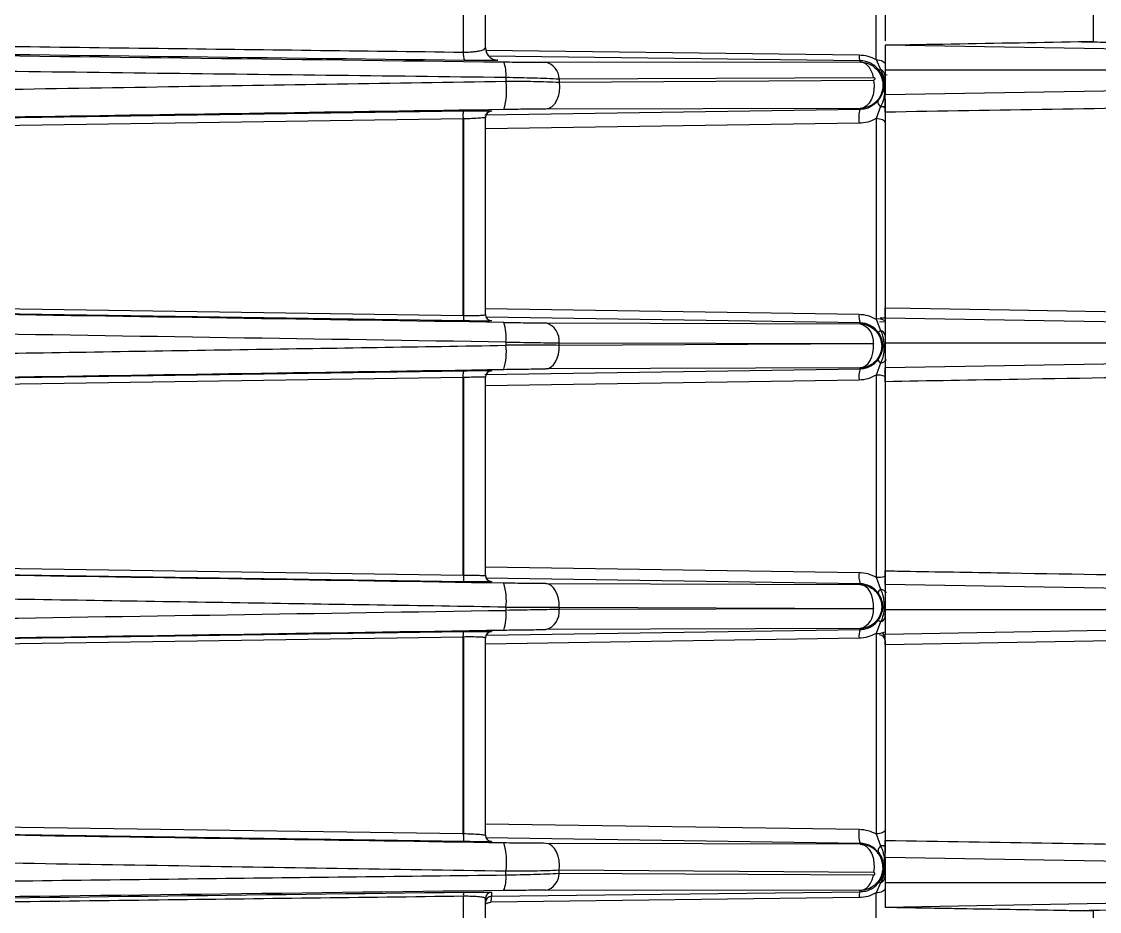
# Model space of a CAD drawing. Extents: x 6 to 134, y 3 to 97.
# Drawn here: x 103.429 to 106.018, y 40.472 to 42.609 of the extents above; entities that cross this region are included whole.
import ezdxf

# ---------------------------------------------------------------- set-up
doc = ezdxf.new("R2010")
doc.units = 0
doc.header["$MEASUREMENT"] = 0
doc.layers.add('OBJECT', color=7, linetype='CONTINUOUS')

msp = doc.modelspace()

# ---------------------------------------------------------------- linework, layer by layer
at = {"layer": 'OBJECT'}
for p, q in [((104.4901, 42.5355), (104.4901, 44.5172)), ((105.4812, 42.5177), (105.4812, 43.8302)), ((106.0031, 43.3722), (106.0031, 42.5613)), ((104.5443, 42.5402), (105.4404, 42.529)), ((107.2231, 42.5226), (105.5031, 42.5526)), ((105.9676, 42.5607), (106.0031, 42.5613)), ((105.4431, 42.5148), (104.5516, 42.5256)), ((104.5727, 42.5162), (104.5727, 42.5161)), ((104.6878, 42.5114), (105.4431, 42.5119)), ((105.4431, 42.5119), (105.4431, 42.5148)), ((105.4812, 42.5177), (105.4922, 42.4936)), ((104.5923, 42.4753), (104.5923, 42.4657)), ((104.7201, 42.4713), (105.4754, 42.4749)), ((104.7201, 42.4713), (104.7201, 42.4634)), ((104.7201, 42.4634), (105.4752, 42.4683)), ((105.5083, 42.4803), (105.5031, 42.4807)), ((107.2231, 42.4626), (105.5031, 42.4326)), ((105.5031, 42.4223), (105.5031, 42.4055)), ((102.2792, 42.3615), (104.4918, 42.3944)), ((104.5419, 42.3851), (105.4431, 42.3987)), ((104.5579, 42.3942), (104.5579, 42.3937)), ((105.4431, 42.4004), (104.688, 42.3986)), ((105.4431, 42.4004), (105.4431, 42.3987)), ((105.4922, 42.4046), (105.4812, 42.3759)), ((105.5031, 42.4034), (105.4986, 42.4036)), ((105.5031, 42.3913), (105.5031, 41.9217)), ((104.4899, 42.3752), (102.2774, 42.3428)), ((104.4898, 42.3794), (104.4899, 42.3752)), ((104.4899, 41.9031), (104.4899, 42.3752)), ((104.4903, 42.3751), (104.4901, 42.3794)), ((104.4903, 42.3751), (104.4903, 41.9031)), ((105.4405, 42.3647), (104.5431, 42.3517)), ((105.4812, 42.3759), (105.4812, 41.8943)), ((101.9198, 41.9417), (104.4899, 41.9031)), ((104.4918, 41.89), (101.9216, 41.9286)), ((104.5431, 41.9199), (105.4404, 41.9061)), ((105.443, 41.8852), (104.5447, 41.899)), ((104.5579, 41.8906), (104.5579, 41.8902)), ((105.4812, 41.8943), (105.4922, 41.8667)), ((105.491, 41.8974), (105.5031, 41.8976)), ((107.2231, 41.867), (105.5031, 41.897)), ((104.688, 41.8853), (105.443, 41.8829)), ((105.443, 41.8829), (105.443, 41.8852)), ((105.5031, 41.8878), (105.49, 41.8874)), ((104.5923, 41.8391), (104.5923, 41.8314)), ((104.7201, 41.8313), (104.7201, 41.837)), ((104.7201, 41.837), (105.4751, 41.8356)), ((105.4751, 41.8348), (104.7201, 41.8313)), ((105.4922, 41.7886), (105.4812, 41.7595)), ((107.2231, 41.807), (105.5031, 41.777)), ((105.5068, 41.7956), (105.5031, 41.7956)), ((102.0949, 41.7344), (104.4918, 41.7703)), ((104.5416, 41.7614), (105.443, 41.7752)), ((104.5579, 41.7702), (104.5579, 41.7697)), ((105.443, 41.7772), (104.688, 41.7748)), ((105.443, 41.7752), (105.443, 41.7772)), ((105.4812, 41.7595), (105.4812, 41.2745)), ((104.4899, 41.7542), (102.0931, 41.7185)), ((104.4899, 41.7553), (104.4899, 41.7542)), ((104.4899, 41.2798), (104.4899, 41.7542)), ((104.4903, 41.7542), (104.4902, 41.7553)), ((104.4903, 41.7542), (104.4903, 41.2798)), ((105.4404, 41.7478), (104.5431, 41.7343)), ((105.5031, 41.7441), (105.5031, 41.2899)), ((102.0931, 41.3155), (104.4899, 41.2798)), ((104.4918, 41.2637), (102.0949, 41.2996)), ((104.5431, 41.2997), (105.4404, 41.2862)), ((104.4899, 41.2798), (104.4899, 41.2786)), ((104.4902, 41.2786), (104.4903, 41.2798)), ((105.443, 41.2588), (104.5437, 41.2725)), ((105.4812, 41.2745), (105.4922, 41.2454)), ((104.5579, 41.2642), (104.5579, 41.2638)), ((104.688, 41.2592), (105.443, 41.2568)), ((105.443, 41.2568), (105.443, 41.2588)), ((107.2231, 41.227), (105.5031, 41.257)), ((105.5031, 41.2384), (105.5068, 41.2384)), ((104.5923, 41.2026), (104.5923, 41.1949)), ((104.7201, 41.2026), (104.7201, 41.197)), ((104.7201, 41.2026), (105.4751, 41.1992)), ((105.4751, 41.1984), (104.7201, 41.197)), ((105.4922, 41.1673), (105.4812, 41.1397)), ((105.5031, 41.1789), (105.5031, 41.1867)), ((107.2231, 41.167), (105.5031, 41.137)), ((101.9216, 41.1054), (104.4918, 41.144)), ((104.5447, 41.135), (105.443, 41.1488)), ((104.5579, 41.1438), (104.5579, 41.1434)), ((105.443, 41.1511), (104.688, 41.1487)), ((105.443, 41.1488), (105.443, 41.1511)), ((105.4812, 41.1397), (105.4812, 40.6581)), ((104.4899, 41.1309), (101.9198, 41.0922)), ((104.4899, 40.6588), (104.4899, 41.1309)), ((104.4903, 41.1309), (104.4903, 40.6588)), ((105.4404, 41.1279), (104.5431, 41.1141)), ((105.5031, 41.1123), (105.5031, 40.6426)), ((102.2774, 40.6911), (104.4899, 40.6588)), ((104.4918, 40.6396), (102.2792, 40.6724)), ((104.5431, 40.6823), (105.4405, 40.6693)), ((104.4899, 40.6588), (104.4898, 40.6546)), ((104.4901, 40.6546), (104.4903, 40.6588)), ((105.4431, 40.6353), (104.5437, 40.6489)), ((105.4812, 40.6581), (105.4922, 40.6294)), ((104.5579, 40.6403), (104.5579, 40.6398)), ((105.4431, 40.6336), (104.688, 40.6354)), ((105.4431, 40.6353), (105.4431, 40.6336)), ((105.4986, 40.6304), (105.5031, 40.6306)), ((105.5031, 40.6285), (105.5031, 40.6117)), ((107.2231, 40.5714), (105.5031, 40.6014)), ((104.7201, 40.5627), (104.7201, 40.5706)), ((105.4752, 40.5657), (104.7201, 40.5706)), ((104.5923, 40.5587), (104.5923, 40.5683)), ((105.4752, 40.559), (104.7201, 40.5627)), ((104.5579, 40.5085), (105.4431, 40.5192)), ((104.5579, 40.5178), (104.5579, 40.5085)), ((105.4431, 40.5221), (104.6878, 40.5226)), ((105.4431, 40.5192), (105.4431, 40.5221)), ((105.4431, 40.5221), (105.4431, 40.5221)), ((105.4922, 40.5404), (105.4812, 40.5162)), ((104.4901, 38.5168), (104.4901, 40.5082)), ((105.4405, 40.505), (104.5563, 40.4939)), ((105.4812, 39.1943), (105.4812, 40.5162)), ((107.2231, 40.5114), (105.5031, 40.4814)), ((106.0031, 40.4726), (105.9676, 40.4733)), ((106.0031, 40.4726), (106.0031, 39.6618))]:
    msp.add_line(p, q, dxfattribs=at)
at = {"layer": 'OBJECT', "flags": 128}
for points in [[(105.4812, 42.5177), (105.4856, 42.5173), (105.4898, 42.5166), (105.4936, 42.5155), (105.4969, 42.5142), (105.4995, 42.5126), (105.5015, 42.5109), (105.5027, 42.509), (105.5031, 42.5071)], [(104.7201, 42.4634), (104.7211, 42.4518), (104.7204, 42.4402), (104.718, 42.4291), (104.7141, 42.4191), (104.7089, 42.4107), (104.7026, 42.4043), (104.6955, 42.4002), (104.688, 42.3986)], [(105.4752, 42.4683), (105.4766, 42.4565), (105.4763, 42.4444), (105.4741, 42.4328), (105.4702, 42.4222), (105.4649, 42.4133), (105.4583, 42.4065), (105.4509, 42.4021), (105.4431, 42.4004)], [(105.4922, 42.4046), (105.4903, 42.407), (105.4888, 42.4092), (105.4876, 42.4114), (105.4867, 42.4135), (105.4862, 42.4153), (105.4861, 42.417), (105.4863, 42.4184), (105.4868, 42.4195)], [(105.5031, 42.3667), (105.5027, 42.3684), (105.5015, 42.37), (105.4995, 42.3715), (105.4969, 42.3728), (105.4936, 42.374), (105.4898, 42.3749), (105.4856, 42.3755), (105.4812, 42.3759)], [(105.5031, 41.9217), (105.5629, 41.9207), (105.802, 41.9165), (106.7583, 41.8998), (107.0758, 41.8943)], [(104.688, 41.7748), (104.6947, 41.7761), (104.701, 41.7795), (104.7068, 41.7849), (104.7118, 41.7921), (104.7157, 41.8007), (104.7185, 41.8103), (104.72, 41.8207), (104.7201, 41.8313)], [(105.443, 41.7772), (105.4498, 41.7786), (105.4562, 41.7821), (105.462, 41.7876), (105.467, 41.7949), (105.471, 41.8037), (105.4737, 41.8135), (105.4751, 41.8241), (105.4751, 41.8348)], [(105.4922, 41.7886), (105.4946, 41.7892), (105.4967, 41.7899), (105.4986, 41.7906), (105.5002, 41.7914), (105.5015, 41.7923), (105.5024, 41.7932), (105.503, 41.7941), (105.5031, 41.7951)], [(104.7201, 41.2026), (104.72, 41.2133), (104.7185, 41.2237), (104.7157, 41.2333), (104.7118, 41.2419), (104.7068, 41.249), (104.701, 41.2544), (104.6947, 41.2579), (104.688, 41.2592)], [(105.4751, 41.1992), (105.4751, 41.2099), (105.4737, 41.2205), (105.471, 41.2303), (105.467, 41.2391), (105.462, 41.2464), (105.4562, 41.2519), (105.4498, 41.2554), (105.443, 41.2568)], [(105.5031, 41.2389), (105.503, 41.2398), (105.5024, 41.2408), (105.5015, 41.2417), (105.5002, 41.2426), (105.4986, 41.2434), (105.4967, 41.2441), (105.4946, 41.2448), (105.4922, 41.2454)], [(107.0758, 41.1397), (107.016, 41.1386), (106.7769, 41.1345), (105.8205, 41.1178), (105.5031, 41.1123)], [(105.5031, 40.6673), (105.5027, 40.6656), (105.5015, 40.664), (105.4995, 40.6625), (105.4969, 40.6611), (105.4936, 40.66), (105.4898, 40.6591), (105.4856, 40.6584), (105.4812, 40.6581)], [(104.7201, 40.5706), (104.7211, 40.5821), (104.7204, 40.5938), (104.718, 40.6049), (104.7141, 40.6149), (104.7089, 40.6233), (104.7026, 40.6297), (104.6955, 40.6338), (104.688, 40.6354)], [(105.4431, 40.6336), (105.4509, 40.6319), (105.4583, 40.6275), (105.4649, 40.6207), (105.4702, 40.6118), (105.4741, 40.6012), (105.4763, 40.5896), (105.4766, 40.5775), (105.4752, 40.5657)], [(105.4922, 40.6294), (105.4903, 40.627), (105.4888, 40.6247), (105.4876, 40.6226), (105.4867, 40.6205), (105.4862, 40.6187), (105.4861, 40.617), (105.4863, 40.6156), (105.4868, 40.6144)], [(105.5031, 40.5269), (105.5027, 40.525), (105.5015, 40.5231), (105.4995, 40.5214), (105.4969, 40.5198), (105.4936, 40.5185), (105.4898, 40.5174), (105.4856, 40.5166), (105.4812, 40.5162)], [(104.5431, 40.4877), (104.5434, 40.4888), (104.5441, 40.4899), (104.5453, 40.4909), (104.5469, 40.4918), (104.5489, 40.4926), (104.5512, 40.4932), (104.5537, 40.4937), (104.5563, 40.4939)]]:
    msp.add_lwpolyline(points, dxfattribs=at)
at = {"layer": 'OBJECT'}
for centre, radius, start, end in [((104.5731, 42.5461), 0.03, 180.0043, 269.1823), ((104.5304, 42.5315), 0.0405, 174.3416, 203.1184), ((104.5172, 42.4829), 0.0755, 354.184, 22.6879), ((104.6784, 42.4707), 0.0417, 0.8082, 76.9732), ((105.4897, 42.4983), 0.00532, 239.3928, 297.1869), ((105.4843, 42.4764), 0.0189, 2.9325, 65.3074), ((104.4413, 42.4432), 0.1527, 342.6445, 8.4634), ((104.5581, 42.3792), 0.015, 90.9954, 179.9957), ((104.5581, 42.3787), 0.015, 90.9954, 179.9957), ((105.5122, 42.3763), 0.0726, 162.0235, 189.2028), ((105.4939, 42.45), 0.0454, 267.7618, 281.686), ((104.492, 42.4265), 0.0514, 267.711, 268.048), ((104.5581, 41.9056), 0.015, 180.0043, 269.0046), ((104.5581, 41.9052), 0.015, 180.0043, 269.0046), ((105.4848, 41.901), 0.0447, 173.5388, 200.7377), ((105.486, 41.8589), 0.0358, 61.4072, 97.7847), ((104.4868, 41.8512), 0.1062, 353.4787, 19.3122), ((104.6753, 41.8421), 0.0451, 353.5685, 73.6794), ((105.4307, 41.84), 0.0446, 354.3452, 74.0045), ((105.4783, 41.8839), 0.0221, 291.0088, 308.8734), ((105.489, 41.8527), 0.0144, 9.5678, 77.2093), ((104.4601, 41.8145), 0.1333, 342.2172, 7.2941), ((105.4998, 41.8004), 0.0141, 193.6245, 236.927), ((104.5581, 41.7552), 0.015, 90.9954, 179.9957), ((104.5581, 41.7547), 0.015, 90.9954, 179.9957), ((105.5017, 41.7558), 0.0618, 161.6692, 187.4668), ((105.4862, 41.7073), 0.0524, 71.1013, 95.4364), ((104.492, 41.9396), 0.1855, 269.3671, 269.4603), ((104.492, 41.0943), 0.1855, 90.5397, 90.6329), ((104.5581, 41.2792), 0.015, 180.0043, 269.0046), ((104.5581, 41.2788), 0.015, 180.0043, 269.0046), ((105.5017, 41.2782), 0.0618, 172.5332, 198.3308), ((105.4862, 41.3267), 0.0524, 264.5636, 288.8987), ((104.4601, 41.2195), 0.1333, 352.7059, 17.7828), ((105.4998, 41.2336), 0.0141, 123.073, 166.3755), ((104.4868, 41.1828), 0.1062, 340.6878, 6.5213), ((104.6753, 41.1919), 0.0451, 286.3206, 6.4315), ((105.4307, 41.194), 0.0446, 285.9955, 5.6548), ((105.4783, 41.1501), 0.0221, 51.1266, 68.9912), ((105.489, 41.1813), 0.0144, 282.7907, 350.4322), ((104.5581, 41.1288), 0.015, 90.9954, 179.9957), ((104.5581, 41.1284), 0.015, 90.9954, 179.9957), ((105.4848, 41.1329), 0.0447, 159.2623, 186.4612), ((105.486, 41.1751), 0.0358, 262.2153, 298.5928), ((105.4881, 41.1216), 0.015, 0, 83), ((104.492, 40.6075), 0.0514, 91.952, 92.289), ((104.5581, 40.6553), 0.015, 180.0043, 269.0046), ((104.5581, 40.6548), 0.015, 180.0043, 269.0046), ((105.5122, 40.6577), 0.0726, 170.7972, 197.9765), ((104.4413, 40.5908), 0.1527, 351.5366, 17.3555), ((105.4939, 40.584), 0.0454, 78.314, 92.2382), ((104.5172, 40.5511), 0.0755, 337.3121, 5.816), ((104.6784, 40.5632), 0.0417, 283.0268, 359.1918), ((105.4843, 40.5576), 0.0189, 294.6926, 357.0675), ((104.5104, 40.5102), 0.0204, 156.9564, 185.6663), ((104.5581, 40.5028), 0.015, 90.8177, 179.9957), ((105.4897, 40.5357), 0.00532, 62.8131, 120.6072), ((104.5581, 40.4935), 0.015, 90.8177, 179.9957)]:
    msp.add_arc(centre, radius, start, end, dxfattribs=at)
msp.add_ellipse((105.4881, 41.1216), major_axis=(0, 0.025), ratio=0.6, start_param=4.712389, end_param=5.608239, dxfattribs=at)
for points, knots in [([(104.5431, 42.5461), (104.5431, 42.6299), (104.5431, 42.799), (104.5431, 43.0411), (104.5431, 43.2744), (104.5431, 43.4946), (104.5431, 43.6985), (104.5431, 43.8823), (104.5431, 44.0434), (104.5431, 44.1799), (104.5431, 44.2901), (104.5431, 44.3731), (104.5431, 44.4313), (104.5431, 44.4486), (104.5431, 44.4572)], [0, 0, 0, 0, 0.080321, 0.16194, 0.244772, 0.329378, 0.414487, 0.5, 0.585518, 0.670628, 0.755228, 0.838065, 0.919682, 1, 1, 1, 1]), ([(105.5031, 43.8055), (105.5031, 43.7933), (105.5031, 43.7686), (105.5031, 43.6846), (105.5031, 43.5652), (105.5031, 43.4086), (105.5031, 43.2194), (105.5031, 43.002), (105.5031, 42.7827), (105.5031, 42.6292), (105.5031, 42.5629)], [0, 0, 0, 0, 0.124688, 0.252553, 0.382627, 0.513835, 0.645043, 0.775118, 0.902983, 1, 1, 1, 1]), ([(100.9533, 42.5816), (101.1216, 42.5793), (101.5409, 42.5736), (102.2226, 42.5646), (102.9893, 42.5545), (103.7494, 42.5448), (104.2461, 42.5385), (104.4901, 42.5355)], [0, 0, 0, 0, 0.142368, 0.354744, 0.577357, 0.79244, 1, 1, 1, 1]), ([(104.4932, 42.5156), (103.9873, 42.5219), (102.9748, 42.5345), (101.7997, 42.5498), (101.1311, 42.559), (100.9719, 42.5611)], [0, 0, 0, 0, 0.432006, 0.864763, 1, 1, 1, 1]), ([(100.974, 42.5588), (101.1429, 42.5564), (101.8316, 42.547), (103.0372, 42.5313), (104.0706, 42.5184), (104.5869, 42.512)], [0, 0, 0, 0, 0.13982, 0.570191, 1, 1, 1, 1]), ([(104.4901, 42.5355), (104.4937, 42.5355), (104.5011, 42.5356), (104.5116, 42.5363), (104.5213, 42.5373), (104.5319, 42.5391), (104.5412, 42.542), (104.5425, 42.5447), (104.5431, 42.5461)], [0, 0, 0, 0, 0.116905, 0.238656, 0.366334, 0.50085, 0.750249, 1, 1, 1, 1]), ([(104.5431, 42.5466), (104.5435, 42.5429), (104.5443, 42.5356), (104.5495, 42.5272), (104.5555, 42.5217), (104.561, 42.5186), (104.5668, 42.5167), (104.5708, 42.5164), (104.5727, 42.5162)], [0, 0, 0, 0, 0.250064, 0.499104, 0.634957, 0.762997, 0.884268, 1, 1, 1, 1]), ([(105.5031, 42.5526), (105.5032, 42.5526), (105.5032, 42.5526), (105.5038, 42.5526), (105.5062, 42.5527), (105.5173, 42.5529), (105.5626, 42.5536), (105.7149, 42.5563), (105.8588, 42.5588), (105.9676, 42.5607)], [0, 0, 0, 0, 0.000975, 0.002308, 0.005826, 0.020094, 0.076658, 0.30233, 1, 1, 1, 1]), ([(105.5031, 42.5526), (105.5031, 42.5521), (105.5031, 42.5509), (105.5031, 42.5413), (105.5031, 42.5264), (105.5031, 42.5092), (105.5031, 42.4975), (105.5031, 42.4926)], [0, 0, 0, 0, 0.19834, 0.412972, 0.627088, 0.843128, 1, 1, 1, 1]), ([(105.9676, 42.5607), (105.9875, 42.5604), (106.0871, 42.5586), (106.4565, 42.552), (106.806, 42.5458), (107.0758, 42.541)], [0, 0, 0, 0, 0.053919, 0.269597, 1, 1, 1, 1]), ([(101.0084, 42.5209), (101.0152, 42.5208), (101.3195, 42.5166), (101.9255, 42.5086), (102.8254, 42.4969), (103.7162, 42.4858), (104.3042, 42.4787), (104.5923, 42.4753)], [0, 0, 0, 0, 0.005638, 0.253972, 0.506326, 0.758115, 1, 1, 1, 1]), ([(104.5727, 42.5161), (104.5716, 42.5159), (104.5695, 42.5155), (104.5524, 42.5153), (104.5264, 42.5152), (104.5043, 42.5154), (104.4932, 42.5156)], [0, 0, 0, 0, 0.250172, 0.500067, 0.749912, 1, 1, 1, 1]), ([(104.5869, 42.512), (104.6053, 42.5118), (104.6422, 42.5114), (104.6726, 42.5114), (104.6878, 42.5114)], [0, 0, 0, 0, 0.498503, 1, 1, 1, 1]), ([(105.4404, 42.529), (105.4405, 42.5271), (105.4408, 42.5231), (105.4414, 42.5185), (105.4422, 42.5155), (105.4428, 42.515), (105.4431, 42.5148)], [0, 0, 0, 0, 0.245196, 0.500043, 0.754867, 1, 1, 1, 1]), ([(105.4404, 42.529), (105.4476, 42.5285), (105.4619, 42.5273), (105.4747, 42.5209), (105.4812, 42.5177)], [0, 0, 0, 0, 0.499401, 1, 1, 1, 1]), ([(105.487, 42.4937), (105.4842, 42.4968), (105.4787, 42.5027), (105.4679, 42.5093), (105.4558, 42.5138), (105.4474, 42.5145), (105.4431, 42.5148)], [0, 0, 0, 0, 0.25847, 0.498712, 0.749502, 1, 1, 1, 1]), ([(105.4754, 42.4749), (105.474, 42.4799), (105.4713, 42.49), (105.4634, 42.5019), (105.4538, 42.5101), (105.4466, 42.5113), (105.4431, 42.5119)], [0, 0, 0, 0, 0.243821, 0.5, 0.756179, 1, 1, 1, 1]), ([(105.4431, 42.5119), (105.4431, 42.5119), (105.4431, 42.5119), (105.4433, 42.5119), (105.4438, 42.5119), (105.4456, 42.5118), (105.4526, 42.5112), (105.4662, 42.5076), (105.4828, 42.4963), (105.495, 42.4778), (105.4993, 42.456), (105.4949, 42.4342), (105.4827, 42.416), (105.4646, 42.4032), (105.4502, 42.4013), (105.4431, 42.4004)], [0, 0, 0, 0, 0.000292, 0.000818, 0.002569, 0.00887, 0.032663, 0.124746, 0.249977, 0.374818, 0.500619, 0.62739, 0.750462, 0.875268, 1, 1, 1, 1]), ([(105.4868, 42.4195), (105.4904, 42.4248), (105.4974, 42.4353), (105.5003, 42.4475), (105.5008, 42.461), (105.4985, 42.4731), (105.4939, 42.4843), (105.4893, 42.4906), (105.487, 42.4937)], [0, 0, 0, 0, 0.2496512, 0.4993434, 0.6241697, 0.7492094, 0.8744754, 1, 1, 1, 1]), ([(105.4922, 42.4936), (105.4944, 42.4892), (105.4986, 42.4814), (105.5018, 42.4652), (105.5018, 42.4405), (105.5008, 42.4186), (105.4927, 42.4056), (105.4922, 42.4046)], [0, 0, 0, 0, 0.1576148, 0.2834581, 0.5095046, 0.964686, 1, 1, 1, 1]), ([(105.5031, 42.5071), (105.5031, 42.5014), (105.5031, 42.4901), (105.5031, 42.4816), (105.5031, 42.4774)], [0, 0, 0, 0, 0.498089, 1, 1, 1, 1]), ([(105.5031, 42.4926), (105.5031, 42.4864), (105.5031, 42.4734), (105.5031, 42.4557), (105.5031, 42.4417), (105.5031, 42.4338), (105.5031, 42.433), (105.5031, 42.4326)], [0, 0, 0, 0, 0.19834, 0.412972, 0.627088, 0.843128, 1, 1, 1, 1]), ([(105.5031, 42.4926), (105.9131, 42.4926), (106.364, 42.4926), (106.8559, 42.4926), (106.9789, 42.4926), (107.1014, 42.4926), (107.1827, 42.4926), (107.2231, 42.4926)], [0, 0, 0, 0, 0.71491, 0.786401, 0.857893, 0.929384, 1, 1, 1, 1]), ([(102.0134, 42.4236), (102.3164, 42.4286), (102.9065, 42.4384), (103.7662, 42.4524), (104.3222, 42.4613), (104.5923, 42.4657)], [0, 0, 0, 0, 0.351668, 0.685, 1, 1, 1, 1]), ([(104.5923, 42.4753), (104.6153, 42.4748), (104.662, 42.4739), (104.7006, 42.4722), (104.7201, 42.4713)], [0, 0, 0, 0, 0.493198, 1, 1, 1, 1]), ([(104.5923, 42.4657), (104.6152, 42.4657), (104.6618, 42.4657), (104.7005, 42.4642), (104.7201, 42.4634)], [0, 0, 0, 0, 0.49095, 1, 1, 1, 1]), ([(105.4754, 42.4749), (105.4758, 42.4749), (105.4764, 42.4748), (105.4771, 42.4743), (105.4776, 42.4738), (105.4781, 42.4733), (105.4783, 42.4726), (105.4785, 42.4718), (105.4784, 42.4709), (105.478, 42.4699), (105.4772, 42.469), (105.4763, 42.4685), (105.4755, 42.4684), (105.4752, 42.4683)], [0, 0, 0, 0, 0.1331079, 0.1915823, 0.2482595, 0.3114466, 0.3707734, 0.4323069, 0.5015383, 0.6207411, 0.7520752, 0.8755843, 1, 1, 1, 1]), ([(105.5031, 42.3913), (105.5031, 42.3946), (105.5031, 42.401), (105.5031, 42.4113), (105.5031, 42.4204), (105.5031, 42.4276), (105.5031, 42.4319), (105.5031, 42.4324), (105.5031, 42.4326)], [0, 0, 0, 0, 0.171523, 0.343061, 0.514331, 0.685789, 0.857933, 1, 1, 1, 1]), ([(105.4431, 42.3987), (105.4473, 42.399), (105.4561, 42.3997), (105.4722, 42.4056), (105.481, 42.414), (105.4868, 42.4195)], [0, 0, 0, 0, 0.24171, 0.501167, 1, 1, 1, 1]), ([(107.0758, 42.4177), (106.8191, 42.4134), (106.295, 42.4046), (105.7707, 42.3958), (105.5031, 42.3913)], [0, 0, 0, 0, 0.489597, 1, 1, 1, 1]), ([(104.5871, 42.3976), (104.2041, 42.3917), (103.4363, 42.38), (102.6655, 42.3677), (102.2792, 42.3615)], [0, 0, 0, 0, 0.498752, 1, 1, 1, 1]), ([(104.4898, 42.3794), (104.4898, 42.3813), (104.4898, 42.3843), (104.49, 42.3879), (104.4904, 42.3909), (104.491, 42.3937), (104.4915, 42.3942), (104.4918, 42.3944)], [0, 0, 0, 0, 0.251185, 0.3833, 0.515924, 0.770772, 1, 1, 1, 1]), ([(104.4918, 42.3944), (104.5008, 42.3945), (104.519, 42.3947), (104.5405, 42.3948), (104.5551, 42.3946), (104.5569, 42.3943), (104.5579, 42.3942)], [0, 0, 0, 0, 0.24967, 0.499418, 0.749229, 1, 1, 1, 1]), ([(104.688, 42.3986), (104.6729, 42.3985), (104.6425, 42.3984), (104.6056, 42.3979), (104.5871, 42.3976)], [0, 0, 0, 0, 0.498605, 1, 1, 1, 1]), ([(105.5031, 42.4055), (105.5031, 42.3986), (105.5031, 42.3853), (105.5031, 42.3727), (105.5031, 42.3667)], [0, 0, 0, 0, 0.526873, 1, 1, 1, 1]), ([(104.5431, 42.3792), (104.5424, 42.3788), (104.541, 42.3781), (104.5293, 42.3769), (104.512, 42.3759), (104.4973, 42.3754), (104.4903, 42.3751)], [0, 0, 0, 0, 0.250636, 0.500302, 0.760651, 1, 1, 1, 1]), ([(105.4812, 42.3759), (105.4749, 42.3727), (105.4622, 42.3664), (105.4477, 42.3652), (105.4405, 42.3647)], [0, 0, 0, 0, 0.500347, 1, 1, 1, 1]), ([(104.5871, 41.8863), (104.1436, 41.8932), (103.2567, 41.907), (102.3666, 41.9214), (101.9216, 41.9286)], [0, 0, 0, 0, 0.500069, 1, 1, 1, 1]), ([(105.5031, 41.897), (105.5031, 41.8973), (105.5031, 41.898), (105.5031, 41.9032), (105.5031, 41.9108), (105.5031, 41.9176), (105.5031, 41.9213), (105.5031, 41.9217)], [0, 0, 0, 0, 0.242889, 0.485801, 0.728123, 0.969552, 1, 1, 1, 1]), ([(104.4903, 41.9031), (104.4973, 41.903), (104.5116, 41.9029), (104.5284, 41.9032), (104.5406, 41.904), (104.5422, 41.9048), (104.5431, 41.9052)], [0, 0, 0, 0, 0.244676, 0.500062, 0.724507, 1, 1, 1, 1]), ([(104.4903, 41.9031), (104.4903, 41.9014), (104.4903, 41.8979), (104.4907, 41.8936), (104.4912, 41.8906), (104.4916, 41.8902), (104.4918, 41.89)], [0, 0, 0, 0, 0.241914, 0.5, 0.758086, 1, 1, 1, 1]), ([(104.5579, 41.8902), (104.5569, 41.89), (104.555, 41.8897), (104.5402, 41.8896), (104.5186, 41.8896), (104.5007, 41.8899), (104.4918, 41.89)], [0, 0, 0, 0, 0.25011, 0.500127, 0.750079, 1, 1, 1, 1]), ([(105.4404, 41.9061), (105.4476, 41.9055), (105.4619, 41.9043), (105.4748, 41.8976), (105.4812, 41.8943)], [0, 0, 0, 0, 0.500461, 1, 1, 1, 1]), ([(105.5031, 41.897), (105.5031, 41.8964), (105.5031, 41.8953), (105.5031, 41.8856), (105.5031, 41.8708), (105.5031, 41.8536), (105.5031, 41.8419), (105.5031, 41.837)], [0, 0, 0, 0, 0.19834, 0.412972, 0.627088, 0.843128, 1, 1, 1, 1]), ([(104.5923, 41.8391), (104.1461, 41.8461), (103.2476, 41.8601), (102.3458, 41.8748), (101.8919, 41.8822)], [0, 0, 0, 0, 0.49662, 1, 1, 1, 1]), ([(104.5871, 41.8863), (104.6053, 41.8861), (104.642, 41.8856), (104.6726, 41.8854), (104.688, 41.8853)], [0, 0, 0, 0, 0.498433, 1, 1, 1, 1]), ([(105.4862, 41.8633), (105.4834, 41.8665), (105.478, 41.8729), (105.4673, 41.8796), (105.4556, 41.8842), (105.4473, 41.8849), (105.443, 41.8852)], [0, 0, 0, 0, 0.252717, 0.499215, 0.74581, 1, 1, 1, 1]), ([(105.443, 41.8829), (105.447, 41.8825), (105.4549, 41.8819), (105.4659, 41.8777), (105.4752, 41.8717), (105.485, 41.8621), (105.4932, 41.8481), (105.4944, 41.8358), (105.4949, 41.83)], [0, 0, 0, 0, 0.147788, 0.289135, 0.424035, 0.552486, 0.789017, 1, 1, 1, 1]), ([(105.4974, 41.83), (105.4972, 41.833), (105.4969, 41.839), (105.4941, 41.8505), (105.4894, 41.8582), (105.4862, 41.8633)], [0, 0, 0, 0, 0.24941, 0.500737, 1, 1, 1, 1]), ([(105.4922, 41.8667), (105.494, 41.8627), (105.4973, 41.8557), (105.4997, 41.8422), (105.5007, 41.8225), (105.4993, 41.8029), (105.4933, 41.791), (105.4922, 41.7886)], [0, 0, 0, 0, 0.164212, 0.284778, 0.503515, 0.90283, 1, 1, 1, 1]), ([(104.5923, 41.8391), (104.6154, 41.8388), (104.6618, 41.8381), (104.7006, 41.8374), (104.7201, 41.837)], [0, 0, 0, 0, 0.496594, 1, 1, 1, 1]), ([(105.5031, 41.837), (105.5031, 41.8308), (105.5031, 41.8178), (105.5031, 41.8), (105.5031, 41.7861), (105.5031, 41.7782), (105.5031, 41.7773), (105.5031, 41.777)], [0, 0, 0, 0, 0.19834, 0.412972, 0.627088, 0.843128, 1, 1, 1, 1]), ([(105.5031, 41.837), (105.9131, 41.837), (106.364, 41.837), (106.8559, 41.837), (106.9789, 41.837), (107.1014, 41.837), (107.1827, 41.837), (107.2231, 41.837)], [0, 0, 0, 0, 0.71491, 0.786401, 0.857893, 0.929384, 1, 1, 1, 1]), ([(101.8919, 41.7877), (102.1358, 41.7917), (102.6113, 41.7996), (103.3051, 41.8109), (103.9615, 41.8214), (104.3861, 41.8281), (104.5923, 41.8314)], [0, 0, 0, 0, 0.27038, 0.527173, 0.77038, 1, 1, 1, 1]), ([(104.7201, 41.8313), (104.7003, 41.8315), (104.6615, 41.8319), (104.615, 41.8316), (104.5923, 41.8314)], [0, 0, 0, 0, 0.5114721, 1, 1, 1, 1]), ([(105.4949, 41.83), (105.4945, 41.8252), (105.4937, 41.8142), (105.4869, 41.8008), (105.4778, 41.7905), (105.4682, 41.7836), (105.4564, 41.7784), (105.4476, 41.7776), (105.443, 41.7772)], [0, 0, 0, 0, 0.177265, 0.402568, 0.533808, 0.677136, 0.832538, 1, 1, 1, 1]), ([(105.4751, 41.8356), (105.4752, 41.8356), (105.4753, 41.8355), (105.4753, 41.8355), (105.4754, 41.8355), (105.4754, 41.8354), (105.4755, 41.8353), (105.4755, 41.8353), (105.4755, 41.8352), (105.4755, 41.8351), (105.4754, 41.835), (105.4754, 41.8349), (105.4753, 41.8348), (105.4752, 41.8348), (105.4751, 41.8348)], [0, 0, 0, 0, 0.156286, 0.220237, 0.277102, 0.329714, 0.381607, 0.436455, 0.4974, 0.615046, 0.669825, 0.725307, 0.848112, 1, 1, 1, 1]), ([(105.4862, 41.7971), (105.4893, 41.8022), (105.494, 41.8098), (105.4968, 41.8208), (105.4972, 41.8269), (105.4974, 41.83)], [0, 0, 0, 0, 0.4990956, 0.7484167, 1, 1, 1, 1]), ([(105.443, 41.7752), (105.447, 41.7755), (105.4554, 41.7762), (105.4663, 41.7803), (105.4772, 41.787), (105.4828, 41.7933), (105.4862, 41.7971)], [0, 0, 0, 0, 0.233713, 0.500423, 0.692507, 1, 1, 1, 1]), ([(102.0949, 41.7344), (102.5112, 41.7411), (103.3434, 41.7545), (104.1726, 41.7673), (104.5871, 41.7737)], [0, 0, 0, 0, 0.500229, 1, 1, 1, 1]), ([(104.4899, 41.7553), (104.4899, 41.7572), (104.4899, 41.7601), (104.4901, 41.7636), (104.4904, 41.766), (104.4907, 41.7679), (104.4911, 41.7698), (104.4915, 41.7701), (104.4918, 41.7703)], [0, 0, 0, 0, 0.242728, 0.372403, 0.504163, 0.635317, 0.763246, 1, 1, 1, 1]), ([(104.4918, 41.7703), (104.5007, 41.7705), (104.5185, 41.7707), (104.5401, 41.7708), (104.555, 41.7706), (104.5569, 41.7703), (104.5579, 41.7702)], [0, 0, 0, 0, 0.249768, 0.499525, 0.74928, 1, 1, 1, 1]), ([(104.5871, 41.7737), (104.6055, 41.774), (104.6421, 41.7745), (104.6727, 41.7747), (104.688, 41.7748)], [0, 0, 0, 0, 0.50157, 1, 1, 1, 1]), ([(105.4812, 41.7595), (105.4748, 41.7562), (105.462, 41.7496), (105.4476, 41.7484), (105.4404, 41.7478)], [0, 0, 0, 0, 0.500465, 1, 1, 1, 1]), ([(105.5016, 41.7682), (105.5018, 41.7679), (105.5021, 41.7673), (105.5026, 41.7657), (105.5029, 41.7642), (105.5031, 41.7631)], [0, 0, 0, 0, 0.208675, 0.397804, 1, 1, 1, 1]), ([(105.5031, 41.7777), (105.5031, 41.7772), (105.5031, 41.7705), (105.5031, 41.7635), (105.5031, 41.7569)], [0, 0, 0, 0, 0.066113, 1, 1, 1, 1]), ([(105.5031, 41.7441), (105.5031, 41.7475), (105.5031, 41.7542), (105.5031, 41.7636), (105.5031, 41.7711), (105.5031, 41.7761), (105.5031, 41.7767), (105.5031, 41.777)], [0, 0, 0, 0, 0.201236, 0.402473, 0.603771, 0.805625, 1, 1, 1, 1]), ([(107.0758, 41.771), (107.0558, 41.7707), (106.9563, 41.7689), (106.538, 41.7618), (106.0337, 41.7532), (105.6091, 41.7459), (105.5031, 41.7441)], [0, 0, 0, 0, 0.037994, 0.189972, 0.797883, 1, 1, 1, 1]), ([(104.5431, 41.7552), (104.5424, 41.7552), (104.5408, 41.7552), (104.5287, 41.755), (104.5113, 41.7546), (104.497, 41.7543), (104.4903, 41.7542)], [0, 0, 0, 0, 0.250493, 0.500021, 0.76271, 1, 1, 1, 1]), ([(104.5871, 41.2602), (104.1726, 41.2666), (103.3434, 41.2795), (102.5112, 41.2929), (102.0949, 41.2996)], [0, 0, 0, 0, 0.499771, 1, 1, 1, 1]), ([(104.4902, 41.2786), (104.4902, 41.2768), (104.4902, 41.2739), (104.4904, 41.2704), (104.4906, 41.268), (104.4908, 41.2661), (104.4912, 41.2642), (104.4916, 41.2639), (104.4918, 41.2637)], [0, 0, 0, 0, 0.242732, 0.372412, 0.504175, 0.635331, 0.763259, 1, 1, 1, 1]), ([(104.4903, 41.2798), (104.497, 41.2797), (104.5113, 41.2794), (104.5287, 41.279), (104.5408, 41.2788), (104.5424, 41.2788), (104.5431, 41.2788)], [0, 0, 0, 0, 0.237322, 0.500074, 0.750006, 1, 1, 1, 1]), ([(105.4404, 41.2862), (105.4476, 41.2856), (105.462, 41.2844), (105.4748, 41.2778), (105.4812, 41.2745)], [0, 0, 0, 0, 0.500835, 1, 1, 1, 1]), ([(105.5031, 41.2899), (105.5231, 41.2895), (105.6226, 41.2878), (106.0409, 41.2807), (106.5452, 41.2721), (106.9698, 41.2648), (107.0758, 41.263)], [0, 0, 0, 0, 0.037994, 0.189972, 0.797883, 1, 1, 1, 1]), ([(105.5031, 41.257), (105.5031, 41.2573), (105.5031, 41.258), (105.5031, 41.2632), (105.5031, 41.2708), (105.5031, 41.2802), (105.5031, 41.2867), (105.5031, 41.2899)], [0, 0, 0, 0, 0.203185, 0.40639, 0.609063, 0.81092, 1, 1, 1, 1]), ([(105.5031, 41.2771), (105.5031, 41.2705), (105.5031, 41.2635), (105.5031, 41.2568), (105.5031, 41.2563)], [0, 0, 0, 0, 0.928606, 1, 1, 1, 1]), ([(104.5923, 41.2026), (104.3861, 41.2059), (103.9615, 41.2126), (103.3051, 41.2231), (102.6113, 41.2344), (102.1358, 41.2423), (101.8919, 41.2463)], [0, 0, 0, 0, 0.22962, 0.472827, 0.72962, 1, 1, 1, 1]), ([(104.5579, 41.2638), (104.5569, 41.2637), (104.555, 41.2634), (104.5401, 41.2632), (104.5185, 41.2633), (104.5007, 41.2635), (104.4918, 41.2637)], [0, 0, 0, 0, 0.250086, 0.50011, 0.750077, 1, 1, 1, 1]), ([(104.688, 41.2592), (104.6726, 41.2593), (104.642, 41.2595), (104.6053, 41.26), (104.5871, 41.2602)], [0, 0, 0, 0, 0.501585, 1, 1, 1, 1]), ([(105.4862, 41.2369), (105.4828, 41.2407), (105.4772, 41.247), (105.4663, 41.2536), (105.4554, 41.2578), (105.447, 41.2585), (105.443, 41.2588)], [0, 0, 0, 0, 0.307387, 0.499398, 0.766205, 1, 1, 1, 1]), ([(105.443, 41.2568), (105.4476, 41.2564), (105.4564, 41.2556), (105.4682, 41.2504), (105.4778, 41.2435), (105.4869, 41.2332), (105.4934, 41.2198), (105.4957, 41.2031), (105.4929, 41.1859), (105.485, 41.1719), (105.4752, 41.1623), (105.4659, 41.1563), (105.4549, 41.1521), (105.447, 41.1514), (105.443, 41.1511)], [0, 0, 0, 0, 0.083699, 0.161372, 0.233012, 0.29861, 0.41123, 0.499846, 0.605385, 0.723691, 0.787935, 0.855403, 0.926092, 1, 1, 1, 1]), ([(105.4922, 41.2454), (105.4934, 41.243), (105.4954, 41.2392), (105.4974, 41.2319), (105.4995, 41.2215), (105.5007, 41.2036), (105.4997, 41.1837), (105.494, 41.1713), (105.4922, 41.1673)], [0, 0, 0, 0, 0.096975, 0.162947, 0.280003, 0.496795, 0.836216, 1, 1, 1, 1]), ([(105.5031, 41.257), (105.5031, 41.2564), (105.5031, 41.2553), (105.5031, 41.2456), (105.5031, 41.2308), (105.5031, 41.2136), (105.5031, 41.2019), (105.5031, 41.197)], [0, 0, 0, 0, 0.19834, 0.412972, 0.627088, 0.843128, 1, 1, 1, 1]), ([(105.4862, 41.1707), (105.488, 41.1733), (105.4914, 41.1784), (105.4949, 41.1869), (105.4971, 41.1959), (105.4977, 41.2084), (105.4953, 41.2222), (105.4892, 41.232), (105.4862, 41.2369)], [0, 0, 0, 0, 0.125203, 0.250083, 0.374645, 0.499814, 0.74991, 1, 1, 1, 1]), ([(101.8919, 41.1517), (102.3458, 41.1592), (103.2476, 41.1739), (104.1461, 41.1879), (104.5923, 41.1949)], [0, 0, 0, 0, 0.50338, 1, 1, 1, 1]), ([(104.5923, 41.2026), (104.615, 41.2024), (104.6615, 41.2021), (104.7003, 41.2024), (104.7201, 41.2026)], [0, 0, 0, 0, 0.488528, 1, 1, 1, 1]), ([(104.7201, 41.197), (104.7006, 41.1966), (104.6618, 41.1959), (104.6154, 41.1952), (104.5923, 41.1949)], [0, 0, 0, 0, 0.503406, 1, 1, 1, 1]), ([(105.4751, 41.1992), (105.4752, 41.1991), (105.4753, 41.1991), (105.4754, 41.1991), (105.4754, 41.199), (105.4755, 41.1989), (105.4755, 41.1988), (105.4755, 41.1987), (105.4755, 41.1986), (105.4754, 41.1986), (105.4754, 41.1985), (105.4754, 41.1985), (105.4753, 41.1984), (105.4752, 41.1984), (105.4751, 41.1984)], [0, 0, 0, 0, 0.148715, 0.270423, 0.325985, 0.381078, 0.499318, 0.560288, 0.614892, 0.666468, 0.718939, 0.776042, 0.840716, 1, 1, 1, 1]), ([(105.5031, 41.197), (105.5031, 41.1908), (105.5031, 41.1778), (105.5031, 41.16), (105.5031, 41.1461), (105.5031, 41.1382), (105.5031, 41.1373), (105.5031, 41.137)], [0, 0, 0, 0, 0.19834, 0.412972, 0.627088, 0.843128, 1, 1, 1, 1]), ([(105.5031, 41.197), (105.9131, 41.197), (106.364, 41.197), (106.8559, 41.197), (106.9789, 41.197), (107.1014, 41.197), (107.1827, 41.197), (107.2231, 41.197)], [0, 0, 0, 0, 0.71491, 0.786401, 0.857893, 0.929384, 1, 1, 1, 1]), ([(105.443, 41.1488), (105.4473, 41.1491), (105.4555, 41.1498), (105.4673, 41.1543), (105.478, 41.1611), (105.4834, 41.1675), (105.4862, 41.1707)], [0, 0, 0, 0, 0.253992, 0.500396, 0.747085, 1, 1, 1, 1]), ([(101.9216, 41.1054), (102.3666, 41.1126), (103.2567, 41.127), (104.1436, 41.1408), (104.5871, 41.1476)], [0, 0, 0, 0, 0.499931, 1, 1, 1, 1]), ([(104.4899, 41.1309), (104.49, 41.1326), (104.49, 41.1361), (104.4905, 41.1404), (104.4911, 41.1433), (104.4915, 41.1438), (104.4918, 41.144)], [0, 0, 0, 0, 0.241914, 0.5, 0.758086, 1, 1, 1, 1]), ([(104.4918, 41.144), (104.5007, 41.1441), (104.5186, 41.1443), (104.5402, 41.1444), (104.555, 41.1442), (104.5569, 41.144), (104.5579, 41.1438)], [0, 0, 0, 0, 0.249736, 0.499485, 0.749259, 1, 1, 1, 1]), ([(104.5871, 41.1476), (104.6055, 41.1479), (104.6421, 41.1484), (104.6727, 41.1486), (104.688, 41.1487)], [0, 0, 0, 0, 0.5015512, 1, 1, 1, 1]), ([(105.4812, 41.1397), (105.4748, 41.1364), (105.4619, 41.1297), (105.4476, 41.1285), (105.4404, 41.1279)], [0, 0, 0, 0, 0.500345, 1, 1, 1, 1]), ([(104.5431, 41.1288), (104.5422, 41.1292), (104.5406, 41.13), (104.5284, 41.1307), (104.5116, 41.1311), (104.4973, 41.131), (104.4903, 41.1309)], [0, 0, 0, 0, 0.275543, 0.500051, 0.755367, 1, 1, 1, 1]), ([(105.5031, 41.1123), (105.5031, 41.1155), (105.5031, 41.122), (105.5031, 41.1299), (105.5031, 41.1353), (105.5031, 41.1369), (105.5031, 41.137), (105.5031, 41.137)], [0, 0, 0, 0, 0.240895, 0.481776, 0.723046, 0.965176, 1, 1, 1, 1]), ([(105.5031, 41.1225), (105.5031, 41.0485), (105.5031, 40.8933), (105.5031, 40.7449), (105.5031, 40.6673)], [0, 0, 0, 0, 0.477105, 1, 1, 1, 1]), ([(104.5871, 40.6364), (104.2041, 40.6422), (103.4363, 40.654), (102.6655, 40.6663), (102.2792, 40.6724)], [0, 0, 0, 0, 0.498752, 1, 1, 1, 1]), ([(104.4901, 40.6546), (104.4901, 40.6526), (104.4901, 40.6497), (104.4903, 40.6461), (104.4906, 40.643), (104.4911, 40.6403), (104.4915, 40.6398), (104.4918, 40.6396)], [0, 0, 0, 0, 0.251214, 0.38334, 0.515969, 0.770807, 1, 1, 1, 1]), ([(104.4903, 40.6588), (104.4973, 40.6586), (104.512, 40.6581), (104.5293, 40.6571), (104.541, 40.6559), (104.5424, 40.6552), (104.5431, 40.6548)], [0, 0, 0, 0, 0.239396, 0.499824, 0.74984, 1, 1, 1, 1]), ([(105.4405, 40.6693), (105.4478, 40.6687), (105.4622, 40.6675), (105.4749, 40.6612), (105.4812, 40.6581)], [0, 0, 0, 0, 0.502296, 1, 1, 1, 1]), ([(105.5031, 40.6673), (105.5031, 40.6613), (105.5031, 40.6487), (105.5031, 40.6354), (105.5031, 40.6285)], [0, 0, 0, 0, 0.473117, 1, 1, 1, 1]), ([(104.5579, 40.6398), (104.5569, 40.6397), (104.5551, 40.6394), (104.5405, 40.6392), (104.519, 40.6392), (104.5009, 40.6395), (104.4918, 40.6396)], [0, 0, 0, 0, 0.250139, 0.500155, 0.750081, 1, 1, 1, 1]), ([(104.688, 40.6354), (104.6728, 40.6355), (104.6424, 40.6356), (104.6055, 40.6361), (104.5871, 40.6364)], [0, 0, 0, 0, 0.501562, 1, 1, 1, 1]), ([(105.4868, 40.6144), (105.4811, 40.62), (105.4723, 40.6283), (105.4561, 40.6342), (105.4473, 40.635), (105.4431, 40.6353)], [0, 0, 0, 0, 0.498084, 0.757944, 1, 1, 1, 1]), ([(105.4979, 40.5779), (105.4971, 40.5848), (105.496, 40.5957), (105.4898, 40.6072), (105.4855, 40.6129), (105.483, 40.6157), (105.4817, 40.6171), (105.481, 40.6178), (105.4807, 40.6181), (105.4805, 40.6183), (105.4804, 40.6183), (105.4804, 40.6184), (105.4804, 40.6184), (105.4804, 40.6184), (105.4803, 40.6184), (105.4803, 40.6184), (105.4803, 40.6184), (105.4803, 40.6184), (105.4803, 40.6184), (105.4786, 40.6201), (105.4734, 40.6244), (105.4613, 40.6313), (105.45, 40.6327), (105.4431, 40.6336)], [0, 0, 0, 0, 0.239331, 0.376213, 0.448938, 0.486362, 0.505338, 0.514892, 0.519685, 0.522086, 0.523287, 0.523888, 0.524189, 0.524339, 0.524414, 0.524452, 0.524471, 0.52448, 0.524485, 0.524489, 0.607251, 0.760495, 1, 1, 1, 1]), ([(105.4922, 40.6294), (105.4928, 40.6284), (105.4937, 40.6269), (105.4949, 40.6243), (105.4962, 40.6208), (105.4981, 40.6145), (105.5005, 40.6028), (105.5024, 40.583), (105.5017, 40.5589), (105.4944, 40.5448), (105.4922, 40.5404)], [0, 0, 0, 0, 0.03542, 0.057335, 0.093997, 0.157764, 0.273471, 0.492779, 0.84297, 1, 1, 1, 1]), ([(105.5031, 40.6426), (105.7707, 40.6382), (106.295, 40.6293), (106.8191, 40.6206), (107.0758, 40.6163)], [0, 0, 0, 0, 0.510403, 1, 1, 1, 1]), ([(105.5031, 40.6014), (105.5031, 40.6017), (105.5031, 40.6024), (105.5031, 40.6076), (105.5031, 40.6152), (105.5031, 40.6247), (105.5031, 40.6343), (105.5031, 40.6401), (105.5031, 40.6426)], [0, 0, 0, 0, 0.173469, 0.346958, 0.519882, 0.691915, 0.863313, 1, 1, 1, 1]), ([(104.5923, 40.5683), (104.3222, 40.5727), (103.7662, 40.5816), (102.9065, 40.5956), (102.3164, 40.6054), (102.0134, 40.6104)], [0, 0, 0, 0, 0.315, 0.648332, 1, 1, 1, 1]), ([(105.5005, 40.5779), (105.5003, 40.5813), (105.4998, 40.5878), (105.4982, 40.5936), (105.4961, 40.5995), (105.4934, 40.6056), (105.489, 40.6115), (105.4868, 40.6144)], [0, 0, 0, 0, 0.24759, 0.460663, 0.504755, 0.757493, 1, 1, 1, 1]), ([(105.5031, 40.6014), (105.5031, 40.6008), (105.5031, 40.5996), (105.5031, 40.59), (105.5031, 40.5751), (105.5031, 40.558), (105.5031, 40.5463), (105.5031, 40.5414)], [0, 0, 0, 0, 0.19834, 0.412972, 0.627088, 0.843128, 1, 1, 1, 1]), ([(104.7201, 40.5706), (104.7005, 40.5698), (104.6618, 40.5683), (104.6152, 40.5683), (104.5923, 40.5683)], [0, 0, 0, 0, 0.50905, 1, 1, 1, 1]), ([(105.4979, 40.5779), (105.497, 40.5706), (105.4954, 40.5562), (105.483, 40.5381), (105.4684, 40.5279), (105.4547, 40.523), (105.4471, 40.5224), (105.4431, 40.5221)], [0, 0, 0, 0, 0.250888, 0.499862, 0.733617, 0.862853, 1, 1, 1, 1]), ([(105.487, 40.5402), (105.489, 40.5429), (105.4931, 40.5483), (105.4967, 40.5563), (105.4987, 40.5629), (105.5003, 40.5698), (105.5004, 40.5746), (105.5005, 40.5779)], [0, 0, 0, 0, 0.249994, 0.4976, 0.621226, 0.74557, 1, 1, 1, 1]), ([(104.5923, 40.5587), (104.3531, 40.5559), (103.8665, 40.55), (103.1227, 40.5408), (102.3728, 40.5312), (101.6666, 40.522), (101.2166, 40.5159), (101.0123, 40.5132)], [0, 0, 0, 0, 0.201085, 0.409049, 0.623898, 0.829248, 1, 1, 1, 1]), ([(104.7201, 40.5627), (104.7006, 40.5618), (104.662, 40.5601), (104.6153, 40.5592), (104.5923, 40.5587)], [0, 0, 0, 0, 0.506802, 1, 1, 1, 1]), ([(105.4431, 40.5221), (105.4474, 40.523), (105.4555, 40.5246), (105.4654, 40.5345), (105.472, 40.5464), (105.4742, 40.5551), (105.4752, 40.559)], [0, 0, 0, 0, 0.2951, 0.569758, 0.806962, 1, 1, 1, 1]), ([(105.4752, 40.559), (105.4756, 40.5591), (105.4763, 40.5592), (105.477, 40.5596), (105.4776, 40.5601), (105.478, 40.5607), (105.4783, 40.5614), (105.4784, 40.5621), (105.4784, 40.563), (105.478, 40.5641), (105.4773, 40.5649), (105.4763, 40.5655), (105.4756, 40.5656), (105.4752, 40.5657)], [0, 0, 0, 0, 0.135755, 0.19461, 0.25085, 0.311579, 0.375121, 0.438063, 0.500884, 0.619797, 0.750916, 0.873674, 1, 1, 1, 1]), ([(105.5031, 40.5566), (105.5031, 40.5524), (105.5031, 40.5439), (105.5031, 40.5326), (105.5031, 40.5269)], [0, 0, 0, 0, 0.498638, 1, 1, 1, 1]), ([(100.9708, 40.4726), (101.1302, 40.4748), (101.7988, 40.484), (102.9737, 40.4993), (103.9859, 40.5119), (104.4916, 40.5182)], [0, 0, 0, 0, 0.13541, 0.568071, 1, 1, 1, 1]), ([(104.5869, 40.522), (104.0706, 40.5155), (103.0372, 40.5027), (101.8314, 40.487), (101.1425, 40.4775), (100.9734, 40.4752)], [0, 0, 0, 0, 0.429735, 0.860034, 1, 1, 1, 1]), ([(104.4916, 40.5182), (104.5009, 40.5183), (104.5193, 40.5185), (104.5409, 40.5185), (104.5552, 40.5182), (104.557, 40.5179), (104.5579, 40.5178)], [0, 0, 0, 0, 0.249712, 0.499494, 0.749374, 1, 1, 1, 1]), ([(104.6878, 40.5226), (104.6727, 40.5226), (104.6423, 40.5226), (104.6054, 40.5222), (104.5869, 40.522)], [0, 0, 0, 0, 0.498689, 1, 1, 1, 1]), ([(105.4431, 40.5192), (105.4428, 40.5189), (105.4422, 40.5185), (105.4415, 40.5154), (105.4408, 40.5109), (105.4406, 40.5069), (105.4405, 40.505)], [0, 0, 0, 0, 0.2451579, 0.4999852, 0.7548204, 1, 1, 1, 1]), ([(105.4431, 40.5192), (105.4474, 40.5195), (105.4558, 40.5201), (105.4678, 40.5246), (105.4787, 40.5313), (105.4842, 40.5372), (105.487, 40.5402)], [0, 0, 0, 0, 0.250433, 0.499846, 0.740766, 1, 1, 1, 1]), ([(105.5031, 40.5414), (105.5031, 40.5351), (105.5031, 40.5222), (105.5031, 40.5044), (105.5031, 40.4905), (105.5031, 40.4826), (105.5031, 40.4817), (105.5031, 40.4814)], [0, 0, 0, 0, 0.1983398, 0.4129718, 0.6270882, 0.8431282, 1, 1, 1, 1]), ([(105.5031, 40.5414), (105.9131, 40.5414), (106.364, 40.5414), (106.8559, 40.5414), (106.9789, 40.5414), (107.1014, 40.5414), (107.1827, 40.5414), (107.2231, 40.5414)], [0, 0, 0, 0, 0.71491, 0.786401, 0.857893, 0.929384, 1, 1, 1, 1]), ([(104.4901, 40.5082), (104.2461, 40.5052), (103.7493, 40.499), (102.9892, 40.4893), (102.2224, 40.4793), (101.5431, 40.4703), (101.1262, 40.4646), (100.9603, 40.4624)], [0, 0, 0, 0, 0.207982, 0.423517, 0.646611, 0.859369, 1, 1, 1, 1]), ([(104.5431, 40.5028), (104.5424, 40.5035), (104.5411, 40.505), (104.5297, 40.5069), (104.5123, 40.5081), (104.4973, 40.5082), (104.4901, 40.5082)], [0, 0, 0, 0, 0.250762, 0.500734, 0.760454, 1, 1, 1, 1]), ([(104.5431, 38.5767), (104.5431, 38.5854), (104.5431, 38.6028), (104.5431, 38.6615), (104.5431, 38.7451), (104.5431, 38.8563), (104.5431, 38.9939), (104.5431, 39.1565), (104.5431, 39.3418), (104.5431, 39.5474), (104.5431, 39.7693), (104.5431, 40.0044), (104.5431, 40.2482), (104.5431, 40.4184), (104.5431, 40.5028)], [0, 0, 0, 0, 0.080292, 0.161895, 0.244722, 0.329339, 0.414466, 0.5, 0.585539, 0.670666, 0.755278, 0.83811, 0.919711, 1, 1, 1, 1]), ([(104.5579, 40.5085), (104.5577, 40.5082), (104.5574, 40.5078), (104.5569, 40.5046), (104.5565, 40.5001), (104.5564, 40.496), (104.5563, 40.4939)], [0, 0, 0, 0, 0.250298, 0.499776, 0.749475, 1, 1, 1, 1]), ([(105.4812, 40.5162), (105.4748, 40.5131), (105.4619, 40.5067), (105.4476, 40.5055), (105.4405, 40.505)], [0, 0, 0, 0, 0.498439, 1, 1, 1, 1]), ([(107.0758, 40.493), (107.0558, 40.4926), (106.9562, 40.4908), (106.5869, 40.4843), (106.2374, 40.4781), (105.9676, 40.4733)], [0, 0, 0, 0, 0.053919, 0.269597, 1, 1, 1, 1]), ([(105.9676, 40.4733), (105.9477, 40.4736), (105.8483, 40.4754), (105.7302, 40.4774), (105.6199, 40.4793), (105.5804, 40.48), (105.5542, 40.4805), (105.5367, 40.4808), (105.5251, 40.481), (105.5174, 40.4811), (105.5123, 40.4812), (105.5089, 40.4813), (105.5066, 40.4813), (105.5051, 40.4813), (105.504, 40.4814), (105.5034, 40.4814), (105.5032, 40.4814), (105.5031, 40.4814), (105.5031, 40.4814)], [0, 0, 0, 0, 0.127433, 0.63719, 0.757481, 0.837833, 0.891511, 0.927378, 0.951357, 0.967404, 0.978161, 0.985394, 0.990279, 0.993605, 0.996866, 0.998214, 0.999323, 1, 1, 1, 1])]:
    msp.add_open_spline(points, degree=3, knots=knots, dxfattribs=at)
for points in [[(104.5431, 41.9052), (104.5431, 41.9852), (104.5431, 42.1454), (104.5431, 42.3013), (104.5431, 42.3792)], [(105.5031, 42.3667), (105.5031, 42.2891), (105.5031, 42.1338), (105.5031, 41.9715), (105.5031, 41.8903)], [(104.5431, 41.2788), (104.5431, 41.3582), (104.5431, 41.517), (104.5431, 41.6758), (104.5431, 41.7552)], [(105.5031, 41.7569), (105.5031, 41.677), (105.5031, 41.517), (105.5031, 41.357), (105.5031, 41.2771)], [(104.5431, 40.6548), (104.5431, 40.7327), (104.5431, 40.8886), (104.5431, 41.0488), (104.5431, 41.1288)]]:
    msp.add_open_spline(points, degree=3, dxfattribs=at)

doc.saveas('drawing.dxf')
